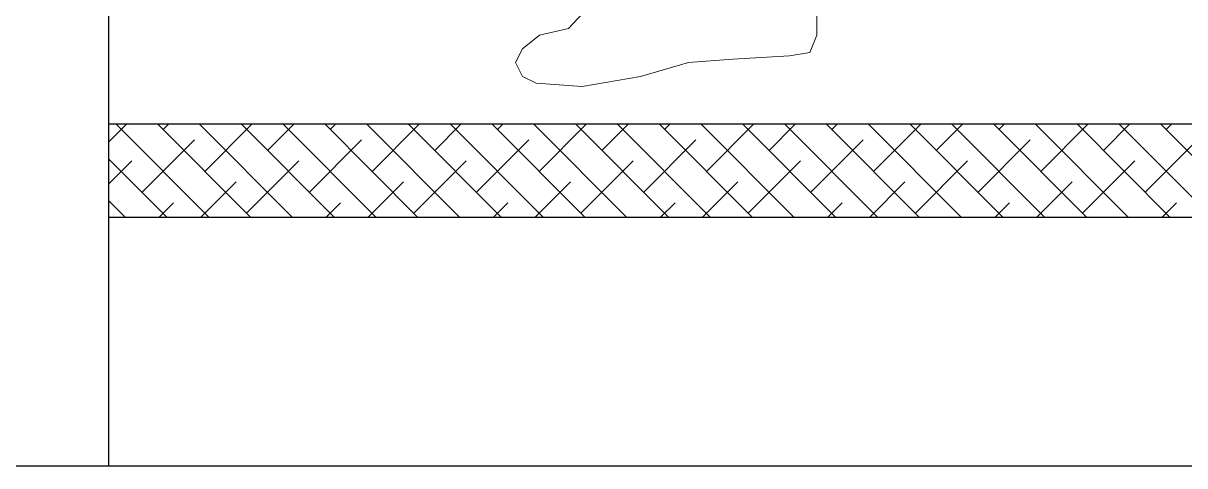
# Model space of a CAD drawing. Extents: x -1568 to -728, y -1287 to -990.
# Drawn here: x -842.459 to -838.716, y -1150.585 to -1149.16 of the extents above; entities that cross this region are included whole.
import ezdxf

# ---------------------------------------------------------------- set-up
doc = ezdxf.new("R2010")
doc.units = 0
doc.header["$LTSCALE"] = 5
doc.layers.get('0').update_dxf_attribs({"linetype": 'CONTINUOUS'})
doc.layers.add('fz', color=7, linetype='CONTINUOUS')
doc.layers.add('道路结构', color=7, linetype='CONTINUOUS')
doc.layers.add('标注', color=4, linetype='CONTINUOUS', lineweight=15)
doc.styles.get("Standard").update_dxf_attribs({"font": 'simplex1.shx', "width": 0.7, "bigfont": 'hztxt.shx'})

# ---------------------------------------------------------------- blocks, each defined once
blk = doc.blocks.new('单车')
at = {"color": 143, "linetype": 'Continuous'}
for p, q in [((-1439.1513, -1096.3034), (-1439.1513, -1096.1324)), ((-1438.4287, -1096.1986), (-1438.3515, -1096.2813)), ((-1439.1293, -1096.3585), (-1439.1513, -1096.3034)), ((-1438.3515, -1096.2813), (-1438.2577, -1096.3034)), ((-1438.2577, -1096.3034), (-1438.2025, -1096.3475)), ((-1438.2025, -1096.3475), (-1438.1805, -1096.3916)), ((-1439.0631, -1096.3696), (-1439.1293, -1096.3585)), ((-1438.881, -1096.3806), (-1439.0631, -1096.3696)), ((-1438.7376, -1096.3916), (-1438.881, -1096.3806)), ((-1438.5832, -1096.4358), (-1438.7376, -1096.3916)), ((-1438.1805, -1096.3916), (-1438.2025, -1096.4358)), ((-1438.3956, -1096.4688), (-1438.5832, -1096.4358)), ((-1438.2467, -1096.4578), (-1438.3956, -1096.4688)), ((-1438.2025, -1096.4358), (-1438.2467, -1096.4578))]:
    blk.add_line(p, q, dxfattribs=at)
at = {"color": 143, "width": 0.8, "flags": 9}
for tag in ['YSIZE', 'XSIZE']:
    blk.add_attdef(tag, (-1438.3956, -1096.4688), '', height=0.00181, dxfattribs=at)

msp = doc.modelspace()

# ---------------------------------------------------------------- hatches: boundary and pattern name
at = {"layer": 'fz'}
h = msp.add_hatch(dxfattribs=at)
h.set_pattern_fill('ANSI38', color=256, scale=0.03, style=0)
h.set_pattern_definition([(135.0000000004, (941429.4826, -2580650.551115), (0.0673519209076, 0.0673519209085), []), (45.0000000004, (941429.4826, -2580650.551115), (0.2020557627236, 0.0673519209094), [0.238125, -0.142875])])
h.paths.add_polyline_path([(-836.78411, -1149.48535), (-836.78411, -1149.78535), (-842.18411, -1149.78535), (-842.18411, -1149.48535)])

# ---------------------------------------------------------------- linework, layer by layer
for p, q in [((-818.43411, -1149.48535), (-842.18411, -1149.48535)), ((-836.78411, -1149.78535), (-842.18411, -1149.78535)), ((-842.78411, -1150.58535), (-842.18411, -1150.58535))]:
    msp.add_line(p, q)
at = {"layer": '道路结构'}
for p, q in [((-842.18411, -1148.8494), (-842.18411, -1150.58535)), ((-842.18411, -1150.58535), (-829.43431, -1150.58535))]:
    msp.add_line(p, q, dxfattribs=at)

# ---------------------------------------------------------------- block references
at = {"layer": '标注', "xscale": -1}
msp.add_blockref('单车', (-2279.05296, -52.89514), dxfattribs=at)

doc.saveas('drawing.dxf')
